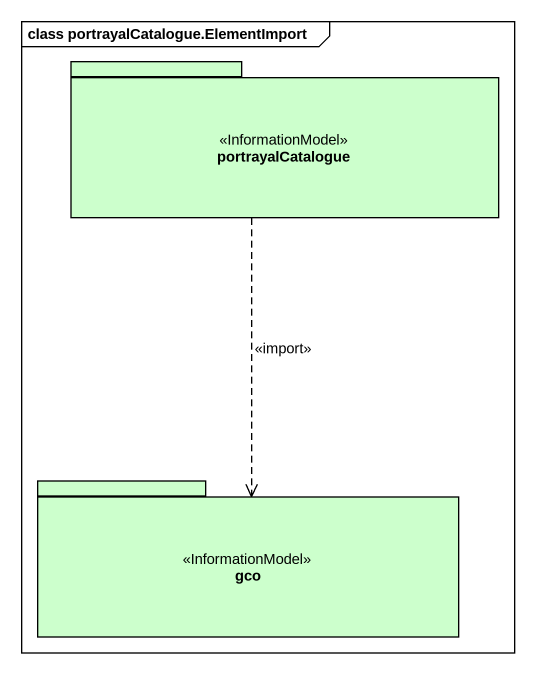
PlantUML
@startuml
mainframe class portrayalCatalogue.ElementImport
package portrayalCatalogue <<InformationModel>> #CCFFCC {
}
package gco <<InformationModel>> #CCFFCC {
}
portrayalCatalogue ..> gco : <<import>>
@enduml
